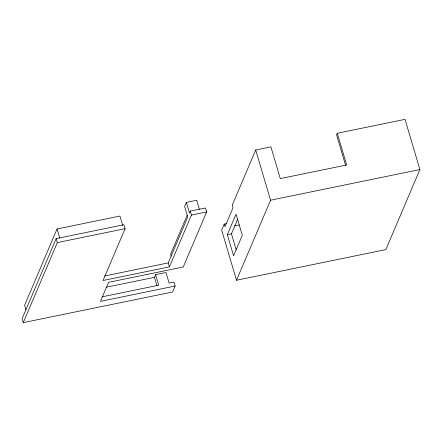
<?xml version="1.0" encoding="UTF-8"?>
<svg xmlns="http://www.w3.org/2000/svg" width="442" height="442" viewBox="0 0 442 442"><rect width="100%" height="100%" fill="white"/><g stroke="black" fill="none" stroke-linecap="round" stroke-linejoin="round"><path stroke-width="0.66" d="M122.71 225.298L119.97 216.05L57.057 228.962L24.614 305.223L25.984 309.848M175.137 286.04L100.472 301.367L108.572 282.327L183.237 267.001L206.657 211.945L205.486 207.978L190.275 211.099L191.447 215.066L169.408 266.88L103.036 280.499L125.08 228.685L123.904 224.724L56.151 238.63L22.1 318.676L23.271 322.638L172.607 291.991L175.137 286.04L173.966 282.073L169.126 283.068L165.993 272.504L155.623 274.631L154.473 277.333L157.015 285.919M23.271 322.638L57.327 242.592L56.151 238.63M199.447 209.547L196.712 200.298L186.342 202.425L184.612 206.486L187.745 217.05L168.236 262.913L169.408 266.88M187.242 215.138L170.634 254.172L171.225 256.156M190.275 211.099L189.469 212.994L186.342 202.425M224.188 224.105L221.646 230.055L236.514 280.256L385.849 249.603L419.9 169.557L405.032 119.362L337.279 133.269L346.672 164.971L280.3 178.59L270.907 146.888L255.697 150.009L232.238 205.176L233.022 207.817L224.967 226.746L224.188 224.105L226.553 223.619M227.326 234.674L236.039 214.149L242.299 235.282L233.586 255.808L227.326 234.674L231.459 233.824L237.807 218.895M236.514 280.256L270.565 200.209L255.697 150.009M337.279 133.269L336.589 134.887L345.589 165.269M57.327 242.592L125.08 228.685M191.447 215.066L206.657 211.945M270.565 200.209L419.9 169.557M234.58 225.923L239.304 224.95M104.544 275.985L168.236 262.913M106.505 287.178L154.473 277.333M102.003 296.847L158.755 285.201L155.623 274.631M231.459 233.824L236.15 249.675M57.057 228.962L59.792 238.21"/></g></svg>
